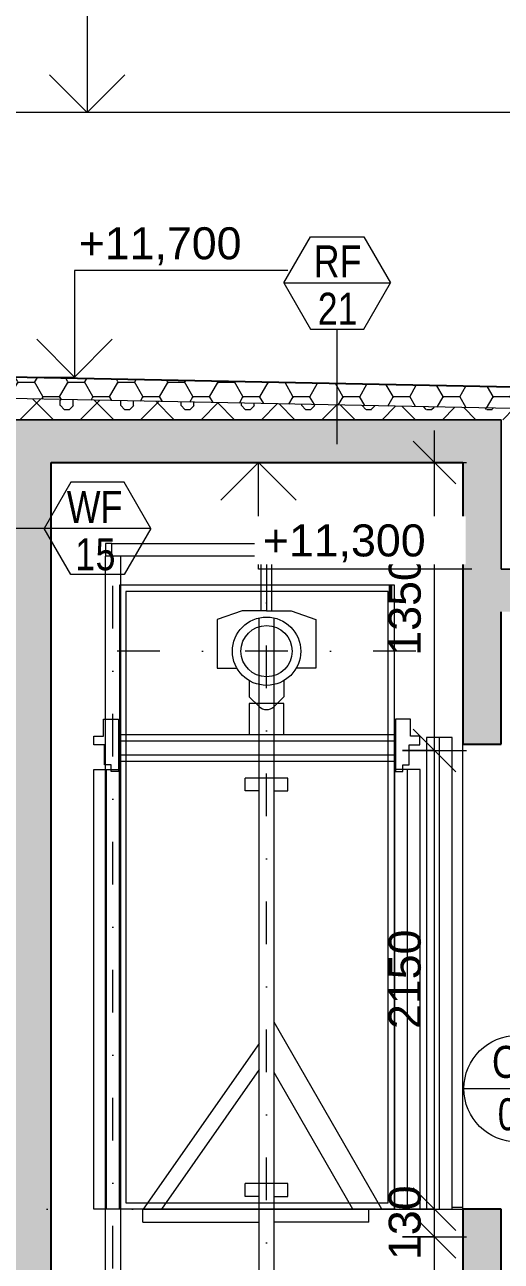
# Model space of a CAD drawing. Header units: millimetres. Extents: x 51291 to 245431, y -8645 to 72638.
# Drawn here: x 235307 to 237540, y 7556 to 13351 of the extents above; entities that cross this region are included whole.
import ezdxf

# ---------------------------------------------------------------- set-up
doc = ezdxf.new("R2010")
doc.units = ezdxf.units.MM
doc.linetypes.add('HA_DashDot_6mm-S2mm', pattern=[600, 200, -200, 0, -200])
doc.linetypes.add('HA_Dot-S4mm', pattern=[400, 0, -400])
for name, color, linetype, lineweight in [('A-____-____-DIMS', 9, 'Continuous', 5), ('A-____-____-DIMS-100', 9, 'Continuous', 5), ('A-DETL-____-CNTR', 9, 'HA_DashDot_6mm-S2mm', 9), ('A-DETL-____-THIN', 9, 'Continuous', 9), ('A-FLOR-____-MCUT', 9, 'Continuous', 25), ('A-FLOR-____-PATT', 9, 'Continuous', 25), ('A-FLOR-LEVL-OTLN', 9, 'Continuous', 9), ('A-GENM-____-IDEN', 9, 'Continuous', 9), ('A-ROOF-____-MCUT', 9, 'Continuous', 25), ('A-ROOF-____-PATT', 9, 'Continuous', 25), ('A-WALL-____-MCUT', 9, 'Continuous', 25), ('A-WALL-____-OTLN', 9, 'Continuous', 9), ('A-WALL-____-PATT', 9, 'Continuous', 25), ('G-____-____-DIMS', 9, 'Continuous', 5), ('G-____-____-TEXT', 9, 'Continuous', 5), ('I-WALL-____-MCUT', 9, 'Continuous', 25), ('I-WALL-____-OTLN', 9, 'Continuous', 9), ('S-BEAM-____-MCUT', 9, 'Continuous', 25)]:
    doc.layers.add(name, color=color, linetype=linetype, lineweight=lineweight)
doc.styles.add('Arial_1', font='arial.ttf', dxfattribs={"height": 150})
doc.styles.add('Arial_3', font='arial.ttf', dxfattribs={"width": 0.8, "height": 150})
doc.dimstyles.new('Inner_Dimensions', dxfattribs={"dimscale": 304.8, "dimtxt": 153.03891, "dimasz": 0.656168, "dimexe": 0.492126, "dimexo": 0.0625, "dimgap": 0.065617, "dimtad": 1, "dimdec": 0, "dimzin": 0, "dimdsep": 46, "dimtxsty": 'Arial_1', "dimblk1": 'OBLIQUE', "dimblk2": 'OBLIQUE', "dimsah": 1, "dimcen": 0.09, "dimdle": 0.492126, "dimazin": 0, "dimtfac": 1, "dimtdec": 4, "dimtix": 1, "dimtmove": 0, "dimatfit": 3, "dimfxl": 0.492126, "dimfxlon": 1, "dimtvp": 1, "dimtolj": 1, "dimtzin": 0, "dimlwd": 9, "dimlwe": 9, "dimarcsym": 2})

# ---------------------------------------------------------------- blocks, each defined once
blk = doc.blocks.new('185-01_OBJEKT D_Central_rvt-4-ŘEZ H-H OBJEKT D')
at = {"layer": 'A-FLOR-____-PATT', "lineweight": 9}
for points in [[(4188.2, 11300), (6478.2, 11300), (6478.2, 11500), (3898.3, 11500), (3898.3, 11300), (4178.3, 11300)], [(8065, 10600), (9148.5, 10600), (9148.5, 10800), (6298.2, 10800), (6298.2, 10600), (7858.9, 10600)]]:
    blk.add_hatch(color=254, dxfattribs=at).paths.add_polyline_path(points)
at = {"layer": 'A-ROOF-____-PATT', "lineweight": 5}
h = blk.add_hatch(dxfattribs=at)
h.set_pattern_fill('FP_51', color=50, style=0, pattern_type=2)
h.set_pattern_definition([(0, (-4371.95, 1865.4), (117.188, 67.658), [78.125, -156.25]), (120, (-4371.95, 1865.4), (-117.18705, 67.65792), [78.125, -156.25]), (60, (-4371.95, 1865.4), (0.00045, 135.3168), [0, -156.25, 78.125, 0])])
h.paths.add_polyline_path([(6628.2, 11550), (6628.2, 11650), (4178.3, 11700), (4178.3, 11600), (6563.3, 11551.3)])
h = blk.add_hatch(dxfattribs=at)
h.set_pattern_fill('FP_52', color=50, style=0, pattern_type=2)
h.set_pattern_definition([(45, (-4301.24, 1865.4), (-141.4214, 141.4214), []), (0, (-4075.9, 1931.64), (141.421, 141.421), [25, -257.843]), (45, (-4050.9, 1931.64), (-141.4214, 141.4214), [25, -175]), (90, (-4033.22, 1949.32), (-141.421, 141.421), [25, -257.843]), (135, (-4033.22, 1974.32), (-141.4214, -141.4214), [25, -175]), (0, (-4075.9, 1992), (141.421, 141.421), [25, -257.843]), (45, (-4093.57, 1974.32), (-141.4214, 141.4214), [25, -175]), (90, (-4093.57, 1949.32), (-141.421, 141.421), [25, -257.843]), (135, (-4075.9, 1931.64), (-141.4214, -141.4214), [25, -175]), (135, (-4108.4, 1865.4), (-141.4214, -141.4214), [])])
h.paths.add_polyline_path([(5440.3, 11500), (6628.2, 11500), (6628.2, 11550), (4178.3, 11600), (4178.3, 11500), (5360.8, 11500)])
at = {"layer": 'A-WALL-____-PATT', "lineweight": 9}
for points in [[(4368.2, 7670), (4368.2, 11300), (4188.2, 11300), (4188.2, 7670), (4231, 7670)], [(6298.2, 10800), (6478.2, 10800), (6478.2, 11300), (6298.2, 11300), (6298.2, 11076.2)], [(4231, 4520), (4368.2, 4520), (4368.2, 7670), (4188.2, 7670), (4188.2, 4520)]]:
    blk.add_hatch(color=254, dxfattribs=at).paths.add_polyline_path(points)
h = blk.add_hatch(color=254, dxfattribs=at)
h.paths.add_polyline_path([(6478.2, 7670), (6478.2, 7800), (6298.2, 7800), (6298.2, 7670)])
h.paths.add_polyline_path([(6440.1, 9980), (6478.2, 9980), (6478.2, 10600), (6298.2, 10600), (6298.2, 9980), (6346.9, 9980)])
h = blk.add_hatch(color=254, dxfattribs=at)
h.paths.add_polyline_path([(6298.2, 4520), (6298.2, 4520), (6298.2, 4650)])
h.paths.add_polyline_path([(6478.2, 4520), (6478.2, 4650), (6298.2, 4650), (6298.2, 4520)])
h.paths.add_polyline_path([(6298.2, 6830), (6478.2, 6830), (6478.2, 7670), (6298.2, 7670), (6298.2, 6830)])
at = {"layer": 'A-FLOR-____-MCUT', "color": 250, "lineweight": 9}
for p, q in [((6478.2, 11500), (4178.3, 11500)), ((6478.2, 11300), (6478.2, 11500)), ((6628.2, 10800), (6478.2, 10800))]:
    blk.add_line(p, q, dxfattribs=at)
at = {"layer": 'A-FLOR-____-MCUT', "color": 10}
for p, q in [((4368.2, 11300), (6298.2, 11300)), ((6298.2, 10800), (6298.2, 10600))]:
    blk.add_line(p, q, dxfattribs=at)
at = {"layer": 'A-ROOF-____-MCUT', "color": 10}
blk.add_line((6628.2, 11650), (4178.3, 11700), dxfattribs=at)
at = {"layer": 'A-ROOF-____-MCUT', "color": 250, "lineweight": 9}
for p, q in [((6628.2, 11550), (4178.3, 11600)), ((4178.3, 11500), (6478.2, 11500))]:
    blk.add_line(p, q, dxfattribs=at)
at = {"layer": 'A-WALL-____-MCUT', "color": 250, "lineweight": 9}
for p, q in [((6478.2, 11500), (6478.2, 11300)), ((6478.2, 11300), (6478.2, 10800)), ((6478.2, 10800), (6478.2, 11300)), ((6478.2, 10800), (6628.2, 10800))]:
    blk.add_line(p, q, dxfattribs=at)
at = {"layer": 'A-WALL-____-OTLN', "color": 250}
blk.add_line((7396.6, 12940), (4178.3, 12940), dxfattribs=at)
at = {"layer": 'I-WALL-____-MCUT', "color": 10}
for p, q in [((4368.2, 7670), (4368.2, 11300)), ((6298.2, 11300), (6298.2, 10800)), ((6298.2, 10600), (6298.2, 9980)), ((6478.2, 9980), (6478.2, 10600)), ((6298.2, 9980), (6478.2, 9980)), ((6298.2, 7800), (6298.2, 7670)), ((6478.2, 7800), (6298.2, 7800)), ((6478.2, 7670), (6478.2, 7800)), ((4368.2, 4520), (4368.2, 7670)), ((6298.2, 7670), (6298.2, 6830)), ((6478.2, 6830), (6478.2, 7670))]:
    blk.add_line(p, q, dxfattribs=at)
at = {"layer": 'I-WALL-____-OTLN', "color": 250}
blk.add_line((6298.2, 7800), (6298.2, 9980), dxfattribs=at)
blk = doc.blocks.new('BD Libuτ_IFC_210924_ifc-4-ŘEZ H-H OBJEKT D')
at = {"layer": 'S-BEAM-____-MCUT', "color": 10}
for p, q in [((3835.7, 10676.4), (3615.7, 10676.4)), ((3615.7, 10676.4), (3615.7, 10657.8)), ((3835.7, 10657.8), (3835.7, 10676.4)), ((9845.7, 10676.6), (9625.7, 10676.5)), ((9625.7, 10676.5), (9625.7, 10657.9)), ((9845.7, 10657.9), (9845.7, 10676.6)), ((3615.7, 10657.8), (3720.9, 10657.8)), ((3720.9, 10657.8), (3720.9, 10438.4)), ((3730.4, 10438.4), (3730.4, 10657.8)), ((3730.4, 10657.8), (3835.7, 10657.8)), ((9625.7, 10657.9), (9731, 10657.9)), ((9731, 10657.9), (9731, 10438.6)), ((9740.5, 10438.6), (9740.5, 10657.9)), ((9740.5, 10657.9), (9845.7, 10657.9)), ((3720.9, 10438.4), (3615.7, 10438.4)), ((3615.7, 10438.4), (3615.7, 10419.8)), ((3835.7, 10438.4), (3730.4, 10438.4)), ((3835.7, 10419.8), (3835.7, 10438.4)), ((9731, 10438.6), (9625.7, 10438.6)), ((9625.7, 10438.6), (9625.7, 10419.9)), ((9845.7, 10438.6), (9740.5, 10438.6)), ((9845.7, 10419.9), (9845.7, 10438.6)), ((3615.7, 10419.8), (3835.7, 10419.8)), ((9625.7, 10419.9), (9845.7, 10419.9))]:
    blk.add_line(p, q, dxfattribs=at)
blk = doc.blocks.new('DIMBLOCK138-ŘEZ H-H OBJEKT D')
at = {"layer": 'A-____-____-DIMS-100', "lineweight": 9}
for p, q in [((237227.7, 7670), (237127.7, 7770)), ((237077.7, 7670), (237377.7, 7670)), ((237227.7, 7670), (237077.7, 7670)), ((237227.7, 6800), (237227.7, 7670)), ((237227.7, 7670), (237327.7, 7570)), ((237227.7, 6800), (237127.7, 6900)), ((237077.7, 6800), (237377.7, 6800)), ((237227.7, 6800), (237077.7, 6800)), ((237227.7, 6800), (237327.7, 6700))]:
    blk.add_line(p, q, dxfattribs=at)
at = {"layer": 'A-____-____-DIMS-100', "color": 0, "lineweight": 9, "insert": (237012.9, 7061.9), "char_height": 150, "width": 415.324, "attachment_point": 1, "rotation": 90, "line_spacing_factor": 0.941778, "style": 'Arial_1'}
blk.add_mtext('870', dxfattribs=at)
blk = doc.blocks.new('_Oblique')
at = {"color": 0, "linetype": 'ByBlock', "lineweight": -2}
blk.add_line((-0.5, -0.5), (0.5, 0.5), dxfattribs=at)
blk = doc.blocks.new('DIMBLOCK139-ŘEZ H-H OBJEKT D')
at = {"layer": 'A-____-____-DIMS-100', "lineweight": 9}
for p, q in [((237227.7, 7800), (237127.7, 7900)), ((237077.7, 7800), (237377.7, 7800)), ((237227.7, 7800), (237077.7, 7800)), ((237227.7, 7670), (237127.7, 7770)), ((237227.7, 7670), (237227.7, 7800)), ((237227.7, 7800), (237327.7, 7700)), ((237077.7, 7670), (237377.7, 7670)), ((237227.7, 7670), (237077.7, 7670)), ((237227.7, 7670), (237327.7, 7570))]:
    blk.add_line(p, q, dxfattribs=at)
at = {"layer": 'A-____-____-DIMS-100', "color": 0, "lineweight": 9, "insert": (237012.9, 7561.9), "char_height": 150, "width": 415.324, "attachment_point": 1, "rotation": 90, "line_spacing_factor": 0.941778, "style": 'Arial_1'}
blk.add_mtext('130', dxfattribs=at)
blk = doc.blocks.new('DIMBLOCK140-ŘEZ H-H OBJEKT D')
at = {"layer": 'A-____-____-DIMS-100', "lineweight": 9}
for p, q in [((237227.7, 9950), (237127.7, 10050)), ((237077.7, 9950), (237377.7, 9950)), ((237227.7, 9950), (237077.7, 9950)), ((237227.7, 7800), (237227.7, 9950)), ((237227.7, 9950), (237327.7, 9850)), ((237227.7, 7800), (237127.7, 7900)), ((237077.7, 7800), (237377.7, 7800)), ((237227.7, 7800), (237077.7, 7800)), ((237227.7, 7800), (237327.7, 7700))]:
    blk.add_line(p, q, dxfattribs=at)
at = {"layer": 'A-____-____-DIMS-100', "color": 0, "lineweight": 9, "insert": (237012.9, 8644.3), "char_height": 150, "width": 553.765, "attachment_point": 1, "rotation": 90, "line_spacing_factor": 0.941778, "style": 'Arial_1'}
blk.add_mtext('2150', dxfattribs=at)
blk = doc.blocks.new('DIMBLOCK141-ŘEZ H-H OBJEKT D')
at = {"layer": 'A-____-____-DIMS-100', "lineweight": 9}
for p, q in [((237227.7, 9950), (237227.7, 11450)), ((237227.7, 11300), (237127.7, 11400)), ((237077.7, 11300), (237377.7, 11300)), ((237227.7, 11300), (237077.7, 11300)), ((237227.7, 11300), (237327.7, 11200)), ((237227.7, 9950), (237127.7, 10050)), ((237077.7, 9950), (237377.7, 9950)), ((237227.7, 9950), (237077.7, 9950)), ((237227.7, 9950), (237327.7, 9850))]:
    blk.add_line(p, q, dxfattribs=at)
at = {"layer": 'A-____-____-DIMS-100', "color": 0, "lineweight": 9, "insert": (237012.9, 10394.3), "char_height": 150, "width": 553.765, "attachment_point": 1, "rotation": 90, "line_spacing_factor": 0.941778, "style": 'Arial_1'}
blk.add_mtext('1350', dxfattribs=at)
blk = doc.blocks.new('Spot Elevations - Flipped-794089-ŘEZ H-H OBJEKT D')
at = {"layer": 'G-____-____-DIMS', "lineweight": 9}
for p, q in [((5164, 11123.2), (5340.7, 11300)), ((5340.7, 11300), (5517.5, 11123.2)), ((5340.7, 10800), (5340.7, 11300)), ((6340.7, 10800), (5340.7, 10800))]:
    blk.add_line(p, q, dxfattribs=at)
blk = doc.blocks.new('HA_TAG_GM_Products - Generic-588599-ŘEZ H-H OBJEKT D')
at = {"layer": 'A-GENM-____-IDEN'}
blk.add_line((6303.2, 2031.3), (6803.2, 2031.3), dxfattribs=at)
blk.add_circle((6553.2, 2031.3), 250, dxfattribs=at)
blk = doc.blocks.new('Spot Elevations - Default-792506-ŘEZ H-H OBJEKT D')
at = {"layer": 'G-____-____-DIMS', "lineweight": 9}
for p, q in [((11965.5, 3575), (10965.5, 3575)), ((10965.5, 3575), (10965.5, 3075)), ((10788.7, 3251.8), (10965.5, 3075)), ((10965.5, 3075), (11142.2, 3251.8))]:
    blk.add_line(p, q, dxfattribs=at)

msp = doc.modelspace()

# ---------------------------------------------------------------- linework, layer by layer
at = {"layer": 'A-DETL-____-CNTR'}
for p, q in [((235720.4, -2080), (235720.4, 10870)), ((236440.4, -2960), (236440.4, 10870)), ((237140.4, 10415), (235740.4, 10415))]:
    msp.add_line(p, q, dxfattribs=at)
at = {"layer": 'A-DETL-____-THIN'}
for p, q in [((236521.2, 12141.1), (236646.2, 12357.6)), ((236646.2, 12357.6), (236896.2, 12357.6)), ((236896.2, 12357.6), (237021.2, 12141.1)), ((236521.2, 12141.1), (237021.2, 12141.1)), ((236521.2, 12141.1), (236646.2, 11924.6)), ((236896.2, 11924.6), (237021.2, 12141.1)), ((236646.2, 11924.6), (236896.2, 11924.6)), ((236771.2, 11384.6), (236771.2, 11924.6)), ((235522.6, 11207), (235397.6, 10990.5)), ((235772.6, 11207), (235522.6, 11207)), ((235897.6, 10990.5), (235772.6, 11207)), ((235397.6, 10990.5), (234990.3, 10990.5)), ((235897.6, 10990.5), (235397.6, 10990.5)), ((235522.6, 10774), (235397.6, 10990.5)), ((235897.6, 10990.5), (235772.6, 10774)), ((235715.4, 10920), (235685.4, 10920)), ((235685.4, 10920), (235685.4, 10860)), ((235715.4, 10860), (235715.4, 10920)), ((235715.4, 10920), (236475.4, 10920)), ((236405.4, 10860), (236405.4, 10920)), ((236475.4, 10920), (236475.4, 10860)), ((235685.4, -2080), (235685.4, 10860)), ((235715.4, 10860), (235685.4, 10860)), ((236475.4, 10860), (235715.4, 10860)), ((235755.4, 10860), (235755.4, 1170)), ((236415.4, 10605), (236415.4, 10860)), ((236440.4, 10860), (236440.4, 10605)), ((236465.4, 10605), (236465.4, 10860)), ((235772.6, 10774), (235522.6, 10774)), ((237040.4, 10725), (235750.4, 10725)), ((235750.4, 10725), (235750.4, 10025)), ((235750.4, 10725), (235750.4, 7800)), ((237040.4, 10725), (235750.4, 10725)), ((237040.4, 10025), (237040.4, 10725)), ((237040.4, 7800), (237040.4, 10725)), ((237040.4, 7800), (237040.4, 10725)), ((237010.4, 10695), (235780.4, 10695)), ((235780.4, 10695), (235780.4, 7830)), ((237010.4, 7830), (237010.4, 10695)), ((236325.4, 10605), (236209.6, 10562.9)), ((236209.6, 10562.9), (236209.6, 10336.1)), ((236440.4, 10605), (236325.4, 10605)), ((236405.4, 1170), (236405.4, 10571.1)), ((236440.4, 10605), (236555.4, 10605)), ((236475.4, -2680), (236475.4, 10571.1)), ((236555.4, 10605), (236671.2, 10562.9)), ((236671.2, 10562.9), (236671.2, 10336.1)), ((236209.6, 10336.1), (236301.2, 10336.1)), ((236671.2, 10336.1), (236579.6, 10336.1)), ((236359.2, 10277.1), (236359.2, 10201.7)), ((236521.6, 10277.1), (236521.6, 10201.7)), ((236359.2, 10201.7), (236405.1, 10155.8)), ((236521.6, 10201.7), (236475.8, 10155.8)), ((236521.6, 10170), (236359.2, 10170)), ((236359.2, 10170), (236359.2, 10025)), ((236521.6, 10025), (236521.6, 10170)), ((235676.3, 10016.8), (235676.3, 10096.8)), ((235676.3, 10096.8), (235746.3, 10096.8)), ((235746.3, 10096.8), (235746.3, 9851.8)), ((237114.5, 10096.8), (237044.5, 10096.8)), ((237044.5, 10096.8), (237044.5, 9851.8)), ((237114.5, 10016.8), (237114.5, 10096.8)), ((235631.3, 9976.8), (235631.3, 10016.8)), ((235631.3, 10016.8), (235676.3, 10016.8)), ((235681.3, 9976.8), (235631.3, 9976.8)), ((235681.3, 9881.8), (235681.3, 9976.8)), ((235750.4, 9900), (235750.4, 10025)), ((235750.4, 10025), (237040.4, 10025)), ((235750.4, 9900), (235750.4, 10025)), ((235750.4, 9995), (237040.4, 9995)), ((237040.4, 9900), (237040.4, 10025)), ((237109.5, 9881.8), (237109.5, 9976.8)), ((237109.5, 9976.8), (237159.5, 9976.8)), ((237159.5, 10016.8), (237114.5, 10016.8)), ((237159.5, 9976.8), (237159.5, 10016.8)), ((237310.4, 10010), (237190.4, 10010)), ((237190.4, 10010), (237190.4, 7800)), ((237250.4, 7800), (237250.4, 10010)), ((237310.4, 7800), (237310.4, 10010)), ((235750.4, 9930), (237040.4, 9930)), ((235630.4, 7800), (235630.4, 9860)), ((235630.4, 9860), (235750.4, 9860)), ((235711.3, 9881.8), (235681.3, 9881.8)), ((235690.4, 7800), (235690.4, 9860)), ((235711.3, 9851.8), (235711.3, 9881.8)), ((235746.3, 9851.8), (235711.3, 9851.8)), ((235750.4, 7800), (235750.4, 9900)), ((235750.4, 9900), (237040.4, 9900)), ((235750.4, 9860), (235750.4, 7800)), ((237160.4, 9860), (237040.4, 9860)), ((237040.4, 9860), (237040.4, 7800)), ((237044.5, 9851.8), (237079.5, 9851.8)), ((237079.5, 9851.8), (237079.5, 9881.8)), ((237079.5, 9881.8), (237109.5, 9881.8)), ((237100.4, 7800), (237100.4, 9860)), ((237160.4, 7800), (237160.4, 9860)), ((236540.4, 9820), (236340.4, 9820)), ((236340.4, 9760), (236340.4, 9820)), ((236540.4, 9760), (236540.4, 9820)), ((236405.4, 9760), (236340.4, 9760)), ((236475.4, 9760), (236540.4, 9760)), ((236981.2, 7800), (236475.4, 8676.1)), ((236405.4, 8576.3), (235861.8, 7800)), ((236405.4, 8454.3), (235947.3, 7800)), ((236845.4, 7800), (236475.4, 8440.9)), ((236540.4, 7920), (236340.4, 7920)), ((236340.4, 7860), (236340.4, 7920)), ((236540.4, 7860), (236540.4, 7920)), ((235780.4, 7830), (237010.4, 7830)), ((236405.4, 7860), (236340.4, 7860)), ((236475.4, 7860), (236540.4, 7860)), ((235750.4, 7800), (235630.4, 7800)), ((237040.4, 7800), (235750.4, 7800)), ((235860.4, 7740), (235860.4, 7800)), ((235860.4, 7800), (237040.4, 7800)), ((236405.4, 7800), (235947.3, 7800)), ((236845.4, 7800), (236475.4, 7800)), ((236920.4, 7740), (236920.4, 7800)), ((237040.4, 7800), (237160.4, 7800)), ((237190.4, 7800), (237160.4, 7800)), ((237190.4, 7800), (237310.4, 7800)), ((237310.4, 7810), (237360.4, 7810)), ((235860.4, 7740), (236405.4, 7740)), ((236920.4, 7740), (236475.4, 7740))]:
    msp.add_line(p, q, dxfattribs=at)
for radius in [160, 120]:
    msp.add_circle((236440.4, 10415), radius, dxfattribs=at)
msp.add_arc((236440.4, 10191.2), 50, 225, 315, dxfattribs=at)
at = {"layer": 'A-FLOR-LEVL-OTLN', "linetype": 'HA_Dot-S4mm', "lineweight": 5}
msp.add_line((233410.8, 7800), (244331, 7800), dxfattribs=at)
at = {"layer": 'G-____-____-DIMS', "lineweight": 9}
msp.add_line((235240.5, 11700), (235540, 11700), dxfattribs=at)

# ---------------------------------------------------------------- block references
at = {"lineweight": 5}
for name in ['185-01_OBJEKT D_Central_rvt-4-ŘEZ H-H OBJEKT D', 'BD Libuτ_IFC_210924_ifc-4-ŘEZ H-H OBJEKT D']:
    msp.add_blockref(name, (231062.2, 0), dxfattribs=at)
at = {"layer": 'A-GENM-____-IDEN'}
msp.add_blockref('HA_TAG_GM_Products - Generic-588599-ŘEZ H-H OBJEKT D', (231062.2, 6333.8), dxfattribs=at)
at = {"layer": 'G-____-____-DIMS', "lineweight": 9}
for name, p in [('Spot Elevations - Default-792506-ŘEZ H-H OBJEKT D', (224633.7, 9865)), ('Spot Elevations - Default-792506-ŘEZ H-H OBJEKT D', (224574.6, 8625)), ('Spot Elevations - Flipped-794089-ŘEZ H-H OBJEKT D', (231062.2, 0))]:
    msp.add_blockref(name, p, dxfattribs=at)

# ---------------------------------------------------------------- texts
at = {"layer": 'A-GENM-____-IDEN', "lineweight": 5, "char_height": 150, "attachment_point": 1, "style": 'Arial_3'}
for s, insert, width in [('OP', (237497.4, 8565.4), 295.021), ('04', (237523.8, 8319.9), 230.886)]:
    msp.add_mtext(s, dxfattribs=dict(at, insert=insert, width=width))
at = {"layer": 'G-____-____-TEXT', "color": 7, "lineweight": 9, "char_height": 150, "attachment_point": 1, "style": 'Arial_3'}
for s, insert, width in [('RF', (236661.6, 12317), 275.781), ('21', (236680.3, 12095.1), 230.886), ('WF', (235504.1, 11166.4), 333.502), ('1', (235543.6, 10944.4), 115.443), ('5', (235638.9, 10944.4), 115.443)]:
    msp.add_mtext(s, dxfattribs=dict(at, insert=insert, width=width))

# ---------------------------------------------------------------- dimensions: what is measured, and where the dimension line sits
at = {"layer": 'A-____-____-DIMS', "lineweight": 9}
for base, p1, p2, override, picture, middle in [((237227.7, 11300), (237077.7, 9950), (237077.7, 11300), {"dimpost": '<>', "dimfxl": 1350}, 'DIMBLOCK141-ŘEZ H-H OBJEKT D', (237131, 10625)), ((237227.7, 9950), (237077.7, 7800), (237077.7, 9950), {"dimpost": '<>', "dimfxl": 2150}, 'DIMBLOCK140-ŘEZ H-H OBJEKT D', (237131.1, 8875)), ((237227.7, 7800), (237077.7, 7670), (237077.7, 7800), {"dimpost": '<>', "dimfxl": 130}, 'DIMBLOCK139-ŘEZ H-H OBJEKT D', (237131, 7735)), ((237227.7, 7670), (237077.7, 6800), (237077.7, 7670), {"dimpost": '<>', "dimfxl": 870}, 'DIMBLOCK138-ŘEZ H-H OBJEKT D', (237131.1, 7235))]:
    dim = msp.add_linear_dim(base=base, p1=p1, p2=p2, angle=90, dimstyle='Inner_Dimensions', override=override, dxfattribs=at)
    dim.commit()
    dim.dimension.update_dxf_attribs({"geometry": picture, "text_midpoint": middle})

# ---------------------------------------------------------------- next in the draw order: texts
at = {"layer": 'G-____-____-DIMS', "lineweight": 9, "char_height": 150, "width": 912.701, "attachment_point": 1, "line_spacing_factor": 0.941778, "style": 'Arial_1', "bg_fill": 3, "box_fill_scale": 1.25, "bg_fill_color": 256, "bg_fill_true_color": 13158600, "bg_fill_transparency": 0}
for s, insert in [('+11,700', (235559.7, 12401.8)), ('+11,300', (236422.7, 11009.3))]:
    msp.add_mtext(s, dxfattribs=dict(at, insert=insert))

doc.saveas('drawing.dxf')
